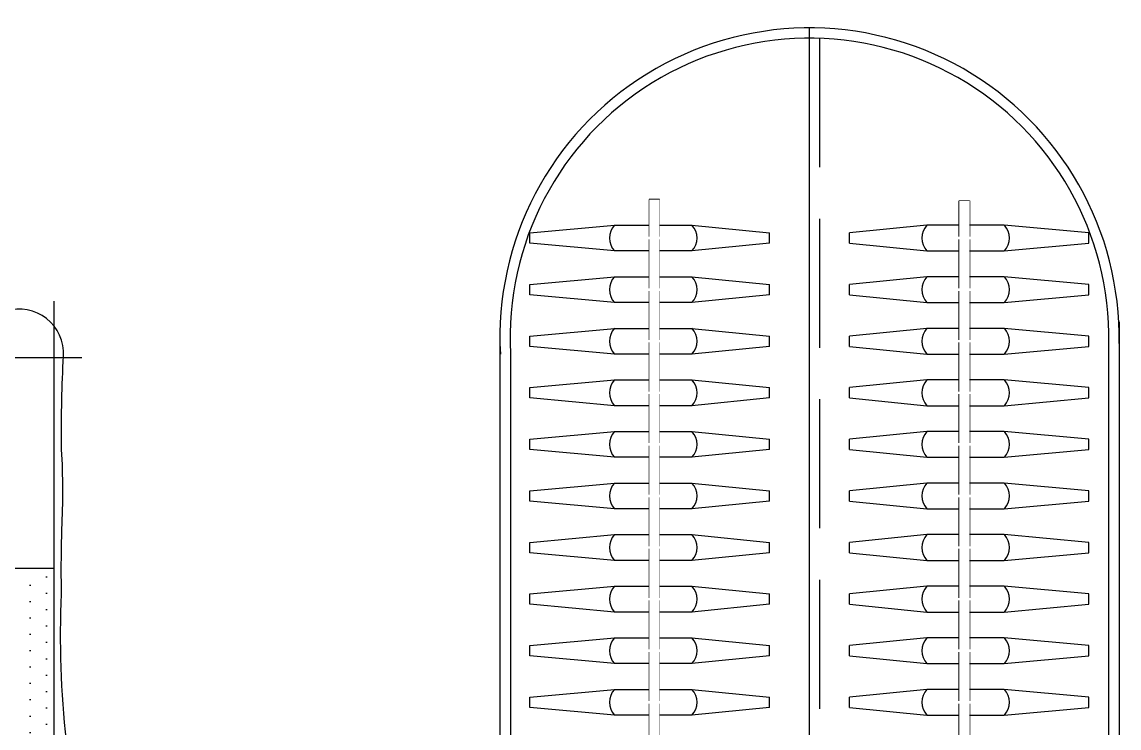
# Model space of a CAD drawing. Header units: millimetres. Extents: x -807114 to 558292, y -468455 to -61603.
# Drawn here: x -200053 to -197926, y -236680 to -235311 of the extents above; entities that cross this region are included whole.
import ezdxf

# ---------------------------------------------------------------- set-up
doc = ezdxf.new("R2010")
doc.units = ezdxf.units.MM
doc.header["$LTSCALE"] = 1000
doc.linetypes.add('DASH', pattern=[0.35, 0.25, -0.1])
doc.layers.add('FF-FURN', color=51, linetype='Continuous')
doc.layers.add('建-轴', color=1, linetype='Continuous')

# ---------------------------------------------------------------- blocks, each defined once
blk = doc.blocks.new('1800X2000床A')
at = {"linetype": 'Continuous'}
h = blk.add_hatch(dxfattribs=at)
h.set_pattern_fill('DOTS', color=57, scale=20, angle=90, style=0)
h.set_pattern_definition([(90, (-37064.08, -174013.955), (-31.75, 15.875), [0, -31.75])])
h.paths.add_polyline_path([(-900, -571.6), (-900, -171.6), (900, -171.6), (900, -571.6)])
for p, q in [((-900, 980), (-900, -1090.1)), ((900, 980), (900, -1090.1)), ((953.8, -980), (-946.7, -980))]:
    blk.add_line(p, q, dxfattribs=at)
at = {"color": 57, "linetype": 'Continuous'}
for p, q in [((900, 438.2), (585.8, 356.9)), ((900, 411.4), (-897.3, -171.6)), ((-946.7, 340.4), (-611.1, 340.4)), ((-169.7, 340.4), (140.3, 340.4)), ((656.5, 340.4), (900, 340.4)), ((-453.9, 289.6), (-946.7, 289.6)), ((402.8, 283.8), (-900, -78.9)), ((263.2, 289.6), (-292.6, 289.6)), ((900, 289.6), (424.5, 289.6)), ((900, -171.6), (-900, -171.6)), ((900, -571.6), (-900, -571.6))]:
    blk.add_line(p, q, dxfattribs=at)
at = {"linetype": 'Continuous'}
blk.add_lwpolyline([(-950, 1020), (-950, 980), (950, 980), (950, 1020), (-950, 1020), (-950, 980)], dxfattribs=at)
at = {"color": 53, "linetype": 'Continuous'}
for points in [[(914.4, -522.6, 0.011501), (915.4, -658.1, -0.027887), (914.1, -811.9, 0.011645), (918.1, -983.7, -0.522577), (807.1, -1071, -0.144021), (749, -1047.2, 0.120265), (697.5, -1028.7, 0.023323), (627.9, -1023.4, -0.068959), (565.4, -1028.2, -0.011626), (430.6, -1016.8, -0.119793), (399.6, -1010.6, 0.046791), (290.8, -1012.6, -0.023628), (190.8, -1010.5, 0.055897), (-51.3, -1012.9, -0.053528), (-91.8, -1019.8, -0.053528), (-132.3, -1012.9, 0.055897), (-374.4, -1010.5, -0.187873), (-362, -1012.6, 0.036947), (-499.8, -1010.6, 0.036442), (-634.8, -1025.7, -0.141351), (-765.6, -1028.2, 0.342539), (-828.1, -1048.6, -0.123892), (-881.4, -1090, -0.37589), (-955.7, -1056.7, -0.329446), (-938.7, -931.9, 0.211134), (-921.8, -890.9, -0.024888), (-915.1, -753.9, 0.06219), (-910.4, -626.7, 0.218233), (-943, -510.5, -0.123513), (-964.3, -410.6, -0.129887), (-943.7, -314.7, 0.095063), (-923.8, -182.3, -0.016498), (-918.2, -32.3, 0.039412), (-910.4, 173.7, -0.025508), (-910.4, 327.9, 0.038458), (-913, 451.6, -0.058958), (-919.7, 588.7, -0.00267), (-914.9, 817.2, -0.013848), (-913.2, 980, -0.011292)], [(910.6, 980, -0.018567), (914.9, 761.8, -0.00267), (919.7, 533.2, -0.058958), (913, 396.2, 0.038458), (910.4, 272.5, -0.025508), (910.4, 118.3, 0.039412), (918.2, -87.7, -0.016498), (923.8, -237.7)], [(923.8, -237.7, 0.037552), (914.4, -522.6)]]:
    blk.add_lwpolyline(points, format="xyb", dxfattribs=at)
at = {"color": 59, "linetype": 'Continuous'}
for centre, radius, start, end in [((1853.5, 686.6), 2630.3, 174.4826, 185.0365), ((427.2, -2159.9), 3098.6, 84.0575, 98.1925), ((-379.1, -2731.9), 3663.7, 84.876, 96.3909), ((-1148.5, 754.9), 1091.3, 346.1307, 9.5201), ((2200.9, 750.7), 2194.7, 175.1743, 187.1461), ((-109.7, 718.3), 864.5, 345.0144, 14.054), ((-1146.4, 492.4), 573.1, 340.1161, 22.5374), ((1117, 492.4), 573.1, 157.4626, 199.8839), ((-426.1, -501), 1200.4, 76.8202, 99.5534), ((259, 469.5), 481.3, 151.9201, 201.9524), ((396.7, -501), 1200.4, 80.4466, 103.1798), ((-288.4, 469.5), 481.3, 338.0476, 28.0799), ((-561.2, 2818.8), 2357, 279.7319, 282.3002), ((429.7, 3708.3), 3234.9, 262.6102, 264.7442), ((329.7, 3708.3), 3234.9, 274.8347, 277.4934), ((-461.2, 2818.8), 2357, 262.1069, 265.8698), ((-382.6, 2242.4), 1941.4, 262.7128, 276.541), ((353.3, 2242.4), 1941.4, 263.459, 277.2872)]:
    blk.add_arc(centre, radius, start, end, dxfattribs=at)
at = {"color": 53, "linetype": 'Continuous'}
for centre, radius, start, end in [((-407.9, -972.7), 1927.1, 79.5219, 101.0093), ((-1061.9, 702.8), 1018.5, 346.621, 13.2374), ((391.7, -1691.8), 2641.6, 82.6669, 98.5823), ((285.3, 706.9), 487.3, 329.872, 28.9386), ((443.9, 707.1), 1238, 170.1485, 190.6384), ((1936.5, 695.7), 1940.4, 173.0204, 186.6449), ((-404.9, -238.2), 948.7, 76.0297, 102.2512), ((375.5, -238.2), 948.7, 77.7488, 103.9703), ((29.9, 505.6), 661.9, 163.9263, 197.1409), ((-1667.9, 484.6), 1505.1, 353.1514, 7.5533), ((1638.5, 484.6), 1505.1, 172.4467, 186.8486), ((-59.2, 505.6), 661.9, 342.8591, 16.0737), ((393, 3966.4), 3498.4, 263.3537, 265.7442), ((293, 3966.4), 3498.4, 275.0712, 277.0989), ((-372, 3643.3), 3190, 262.7818, 265.3485), ((-472, 3643.3), 3190, 275.562, 277.4104), ((-376.1, 1254.1), 970.4, 256.4986, 282.0521), ((346.7, 1254.1), 970.4, 257.9479, 283.5014)]:
    blk.add_arc(centre, radius, start, end, dxfattribs=at)

msp = doc.modelspace()

# ---------------------------------------------------------------- linework, layer by layer
at = {"color": 8, "ltscale": 750}
for p, q in [((-198526.4, -237822.3), (-198526.4, -235322.3)), ((-198526.4, -237822.3), (-198526.4, -235322.3)), ((-197926.4, -235892), (-197926.4, -237822.3)), ((-199126.4, -235922.3), (-199126.4, -237822.3)), ((-197946.6, -235934), (-197946.6, -237822.3)), ((-199105.6, -235953.7), (-199105.6, -237822.3)), ((-197984.7, -236219.8), (-198148.8, -236204.8)), ((-197984.7, -236239.8), (-197984.7, -236219.8)), ((-198148.8, -236254.8), (-197984.7, -236239.8)), ((-197984.7, -236319.8), (-198148.8, -236304.8))]:
    msp.add_line(p, q, dxfattribs=at)
at = {"color": 8}
for p, q in [((-199068.2, -235719.8), (-198904.1, -235704.8)), ((-198754.1, -235704.8), (-198604.1, -235719.8)), ((-198298.8, -235704.8), (-198448.8, -235719.8)), ((-197984.7, -235719.8), (-198148.8, -235704.8)), ((-199068.2, -235739.8), (-199068.2, -235719.8)), ((-198604.1, -235739.8), (-198604.1, -235719.8)), ((-198448.8, -235739.8), (-198448.8, -235719.8)), ((-197984.7, -235739.8), (-197984.7, -235719.8)), ((-198904.1, -235754.8), (-199068.2, -235739.8)), ((-198604.1, -235739.8), (-198754.1, -235754.8)), ((-198448.8, -235739.8), (-198298.8, -235754.8)), ((-198148.8, -235754.8), (-197984.7, -235739.8)), ((-199068.2, -235819.8), (-198904.1, -235804.8)), ((-198754.1, -235804.8), (-198604.1, -235819.8)), ((-198298.8, -235804.8), (-198448.8, -235819.8)), ((-197984.7, -235819.8), (-198148.8, -235804.8)), ((-199068.2, -235839.8), (-199068.2, -235819.8)), ((-198904.1, -235854.8), (-199068.2, -235839.8)), ((-198604.1, -235839.8), (-198754.1, -235854.8)), ((-198604.1, -235839.8), (-198604.1, -235819.8)), ((-198448.8, -235839.8), (-198448.8, -235819.8)), ((-198448.8, -235839.8), (-198298.8, -235854.8)), ((-198148.8, -235854.8), (-197984.7, -235839.8)), ((-197984.7, -235839.8), (-197984.7, -235819.8)), ((-199068.2, -235919.8), (-198904.1, -235904.8)), ((-199068.2, -235939.8), (-199068.2, -235919.8)), ((-198754.1, -235904.8), (-198604.1, -235919.8)), ((-198604.1, -235939.8), (-198604.1, -235919.8)), ((-198298.8, -235904.8), (-198448.8, -235919.8)), ((-198448.8, -235939.8), (-198448.8, -235919.8)), ((-197984.7, -235919.8), (-198148.8, -235904.8)), ((-197984.7, -235939.8), (-197984.7, -235919.8)), ((-198904.1, -235954.8), (-199068.2, -235939.8)), ((-198604.1, -235939.8), (-198754.1, -235954.8)), ((-198448.8, -235939.8), (-198298.8, -235954.8)), ((-198148.8, -235954.8), (-197984.7, -235939.8)), ((-199068.2, -236019.8), (-198904.1, -236004.8)), ((-198754.1, -236004.8), (-198604.1, -236019.8)), ((-198298.8, -236004.8), (-198448.8, -236019.8)), ((-197984.7, -236019.8), (-198148.8, -236004.8)), ((-199068.2, -236039.8), (-199068.2, -236019.8)), ((-198604.1, -236039.8), (-198604.1, -236019.8)), ((-198448.8, -236039.8), (-198448.8, -236019.8)), ((-197984.7, -236039.8), (-197984.7, -236019.8)), ((-198904.1, -236054.8), (-199068.2, -236039.8)), ((-198604.1, -236039.8), (-198754.1, -236054.8)), ((-198448.8, -236039.8), (-198298.8, -236054.8)), ((-198148.8, -236054.8), (-197984.7, -236039.8)), ((-199068.2, -236119.8), (-198904.1, -236104.8)), ((-198754.1, -236104.8), (-198604.1, -236119.8)), ((-198298.8, -236104.8), (-198448.8, -236119.8)), ((-197984.7, -236119.8), (-198148.8, -236104.8)), ((-199068.2, -236139.8), (-199068.2, -236119.8)), ((-198604.1, -236139.8), (-198604.1, -236119.8)), ((-198448.8, -236139.8), (-198448.8, -236119.8)), ((-197984.7, -236139.8), (-197984.7, -236119.8)), ((-198904.1, -236154.8), (-199068.2, -236139.8)), ((-198604.1, -236139.8), (-198754.1, -236154.8)), ((-198448.8, -236139.8), (-198298.8, -236154.8)), ((-198148.8, -236154.8), (-197984.7, -236139.8)), ((-199068.2, -236219.8), (-198904.1, -236204.8)), ((-199068.2, -236239.8), (-199068.2, -236219.8)), ((-198754.1, -236204.8), (-198604.1, -236219.8)), ((-198604.1, -236239.8), (-198604.1, -236219.8)), ((-198298.8, -236204.8), (-198448.8, -236219.8)), ((-198448.8, -236239.8), (-198448.8, -236219.8)), ((-198904.1, -236254.8), (-199068.2, -236239.8)), ((-198604.1, -236239.8), (-198754.1, -236254.8)), ((-198448.8, -236239.8), (-198298.8, -236254.8)), ((-199068.2, -236319.8), (-198904.1, -236304.8)), ((-198754.1, -236304.8), (-198604.1, -236319.8)), ((-198298.8, -236304.8), (-198448.8, -236319.8)), ((-199068.2, -236339.8), (-199068.2, -236319.8)), ((-198604.1, -236339.8), (-198604.1, -236319.8)), ((-198448.8, -236339.8), (-198448.8, -236319.8)), ((-197984.7, -236339.8), (-197984.7, -236319.8)), ((-198904.1, -236354.8), (-199068.2, -236339.8)), ((-198604.1, -236339.8), (-198754.1, -236354.8)), ((-198448.8, -236339.8), (-198298.8, -236354.8)), ((-198148.8, -236354.8), (-197984.7, -236339.8)), ((-199068.2, -236419.8), (-198904.1, -236404.8)), ((-198754.1, -236404.8), (-198604.1, -236419.8)), ((-198298.8, -236404.8), (-198448.8, -236419.8)), ((-197984.7, -236419.8), (-198148.8, -236404.8)), ((-199068.2, -236439.8), (-199068.2, -236419.8)), ((-198604.1, -236439.8), (-198604.1, -236419.8)), ((-198448.8, -236439.8), (-198448.8, -236419.8)), ((-197984.7, -236439.8), (-197984.7, -236419.8)), ((-198904.1, -236454.8), (-199068.2, -236439.8)), ((-198604.1, -236439.8), (-198754.1, -236454.8)), ((-198448.8, -236439.8), (-198298.8, -236454.8)), ((-198148.8, -236454.8), (-197984.7, -236439.8)), ((-199068.2, -236519.8), (-198904.1, -236504.8)), ((-199068.2, -236539.8), (-199068.2, -236519.8)), ((-198754.1, -236504.8), (-198604.1, -236519.8)), ((-198604.1, -236539.8), (-198604.1, -236519.8)), ((-198298.8, -236504.8), (-198448.8, -236519.8)), ((-198448.8, -236539.8), (-198448.8, -236519.8)), ((-197984.7, -236519.8), (-198148.8, -236504.8)), ((-197984.7, -236539.8), (-197984.7, -236519.8)), ((-198904.1, -236554.8), (-199068.2, -236539.8)), ((-198604.1, -236539.8), (-198754.1, -236554.8)), ((-198448.8, -236539.8), (-198298.8, -236554.8)), ((-198148.8, -236554.8), (-197984.7, -236539.8)), ((-199068.2, -236619.8), (-198904.1, -236604.8)), ((-198754.1, -236604.8), (-198604.1, -236619.8)), ((-198298.8, -236604.8), (-198448.8, -236619.8)), ((-197984.7, -236619.8), (-198148.8, -236604.8)), ((-199068.2, -236639.8), (-199068.2, -236619.8)), ((-198604.1, -236639.8), (-198604.1, -236619.8)), ((-198448.8, -236639.8), (-198448.8, -236619.8)), ((-197984.7, -236639.8), (-197984.7, -236619.8)), ((-198904.1, -236654.8), (-199068.2, -236639.8)), ((-198604.1, -236639.8), (-198754.1, -236654.8)), ((-198448.8, -236639.8), (-198298.8, -236654.8)), ((-198148.8, -236654.8), (-197984.7, -236639.8))]:
    msp.add_line(p, q, dxfattribs=at)
at = {"color": 8, "ltscale": 750}
for points in [[(-198816.8, -237777.3), (-198816.8, -235655.1), (-198836.8, -235655.1), (-198836.8, -237777.3)], [(-198236.1, -237777.3), (-198236.1, -235657.8), (-198216.1, -235657.8), (-198216.1, -237777.3)]]:
    msp.add_lwpolyline(points, close=True, dxfattribs=at)
at = {"color": 250}
for centre, start, end in [((-198877.9, -235729.8), 136.3972, 223.6028), ((-198780.4, -235729.8), 316.3972, 43.6028), ((-198272.5, -235729.8), 136.3972, 223.6028), ((-198175, -235729.8), 316.3972, 43.6028), ((-198877.9, -235829.8), 136.3972, 223.6028), ((-198780.4, -235829.8), 316.3972, 43.6028), ((-198272.5, -235829.8), 136.3972, 223.6028), ((-198175, -235829.8), 316.3972, 43.6028), ((-198877.9, -235929.8), 136.3972, 223.6028), ((-198780.4, -235929.8), 316.3972, 43.6028), ((-198272.5, -235929.8), 136.3972, 223.6028), ((-198175, -235929.8), 316.3972, 43.6028), ((-198877.9, -236029.8), 136.3972, 223.6028), ((-198780.4, -236029.8), 316.3972, 43.6028), ((-198272.5, -236029.8), 136.3972, 223.6028), ((-198175, -236029.8), 316.3972, 43.6028), ((-198877.9, -236129.8), 136.3972, 223.6028), ((-198780.4, -236129.8), 316.3972, 43.6028), ((-198272.5, -236129.8), 136.3972, 223.6028), ((-198175, -236129.8), 316.3972, 43.6028), ((-198877.9, -236229.8), 136.3972, 223.6028), ((-198780.4, -236229.8), 316.3972, 43.6028), ((-198272.5, -236229.8), 136.3972, 223.6028), ((-198175, -236229.8), 316.3972, 43.6028), ((-198877.9, -236329.8), 136.3972, 223.6028), ((-198780.4, -236329.8), 316.3972, 43.6028), ((-198272.5, -236329.8), 136.3972, 223.6028), ((-198175, -236329.8), 316.3972, 43.6028), ((-198877.9, -236429.8), 136.3972, 223.6028), ((-198780.4, -236429.8), 316.3972, 43.6028), ((-198272.5, -236429.8), 136.3972, 223.6028), ((-198175, -236429.8), 316.3972, 43.6028), ((-198877.9, -236529.8), 136.3972, 223.6028), ((-198780.4, -236529.8), 316.3972, 43.6028), ((-198272.5, -236529.8), 136.3972, 223.6028), ((-198175, -236529.8), 316.3972, 43.6028), ((-198877.9, -236629.8), 136.3972, 223.6028), ((-198780.4, -236629.8), 316.3972, 43.6028), ((-198272.5, -236629.8), 136.3972, 223.6028), ((-198175, -236629.8), 316.3972, 43.6028)]:
    msp.add_arc(centre, 36.3, start, end, dxfattribs=at)
at = {"layer": '建-轴', "linetype": 'DASH'}
msp.add_line((-198506.4, -247842.3), (-198506.4, -233282.3), dxfattribs=at)

# ---------------------------------------------------------------- block references
at = {"layer": 'FF-FURN', "xscale": -1, "rotation": 180}
msp.add_blockref('1800X2000床A', (-200890.4, -236942.3), dxfattribs=at)

# ---------------------------------------------------------------- next in the draw order: wipeouts: each hides what was drawn before it
at = {"color": 8, "ltscale": 750}
for points in [[(-198816.8, -237777.3), (-198816.8, -235655.1), (-198836.8, -235655.1), (-198836.8, -237777.3)], [(-198236.1, -237777.3), (-198236.1, -235657.8), (-198216.1, -235657.8), (-198216.1, -237777.3)]]:
    msp.add_wipeout(points, dxfattribs=at)

# ---------------------------------------------------------------- next in the draw order: linework, layer by layer
at = {"color": 8}
for p, q in [((-198904.1, -235704.8), (-198836.8, -235704.8)), ((-198816.8, -235704.8), (-198754.1, -235704.8)), ((-198236.1, -235704.8), (-198298.8, -235704.8)), ((-198148.8, -235704.8), (-198216.1, -235704.8)), ((-198836.8, -235754.8), (-198904.1, -235754.8)), ((-198754.1, -235754.8), (-198816.8, -235754.8)), ((-198298.8, -235754.8), (-198236.1, -235754.8)), ((-198216.1, -235754.8), (-198148.8, -235754.8)), ((-198904.1, -235804.8), (-198836.8, -235804.8)), ((-198816.8, -235804.8), (-198754.1, -235804.8)), ((-198236.1, -235804.8), (-198298.8, -235804.8)), ((-198148.8, -235804.8), (-198216.1, -235804.8)), ((-198836.8, -235854.8), (-198904.1, -235854.8)), ((-198754.1, -235854.8), (-198816.8, -235854.8)), ((-198298.8, -235854.8), (-198236.1, -235854.8)), ((-198216.1, -235854.8), (-198148.8, -235854.8)), ((-198904.1, -235904.8), (-198836.8, -235904.8)), ((-198816.8, -235904.8), (-198754.1, -235904.8)), ((-198236.1, -235904.8), (-198298.8, -235904.8)), ((-198148.8, -235904.8), (-198216.1, -235904.8)), ((-198836.8, -235954.8), (-198904.1, -235954.8)), ((-198754.1, -235954.8), (-198816.8, -235954.8)), ((-198298.8, -235954.8), (-198236.1, -235954.8)), ((-198216.1, -235954.8), (-198148.8, -235954.8)), ((-198904.1, -236004.8), (-198836.8, -236004.8)), ((-198816.8, -236004.8), (-198754.1, -236004.8)), ((-198236.1, -236004.8), (-198298.8, -236004.8)), ((-198148.8, -236004.8), (-198216.1, -236004.8)), ((-198836.8, -236054.8), (-198904.1, -236054.8)), ((-198754.1, -236054.8), (-198816.8, -236054.8)), ((-198298.8, -236054.8), (-198236.1, -236054.8)), ((-198216.1, -236054.8), (-198148.8, -236054.8)), ((-198904.1, -236104.8), (-198836.8, -236104.8)), ((-198816.8, -236104.8), (-198754.1, -236104.8)), ((-198236.1, -236104.8), (-198298.8, -236104.8)), ((-198148.8, -236104.8), (-198216.1, -236104.8)), ((-198836.8, -236154.8), (-198904.1, -236154.8)), ((-198754.1, -236154.8), (-198816.8, -236154.8)), ((-198298.8, -236154.8), (-198236.1, -236154.8)), ((-198216.1, -236154.8), (-198148.8, -236154.8)), ((-198904.1, -236204.8), (-198836.8, -236204.8)), ((-198816.8, -236204.8), (-198754.1, -236204.8)), ((-198236.1, -236204.8), (-198298.8, -236204.8)), ((-198148.8, -236204.8), (-198216.1, -236204.8)), ((-198836.8, -236254.8), (-198904.1, -236254.8)), ((-198754.1, -236254.8), (-198816.8, -236254.8)), ((-198298.8, -236254.8), (-198236.1, -236254.8)), ((-198216.1, -236254.8), (-198148.8, -236254.8)), ((-198904.1, -236304.8), (-198836.8, -236304.8)), ((-198816.8, -236304.8), (-198754.1, -236304.8)), ((-198236.1, -236304.8), (-198298.8, -236304.8)), ((-198148.8, -236304.8), (-198216.1, -236304.8)), ((-198836.8, -236354.8), (-198904.1, -236354.8)), ((-198754.1, -236354.8), (-198816.8, -236354.8)), ((-198298.8, -236354.8), (-198236.1, -236354.8)), ((-198216.1, -236354.8), (-198148.8, -236354.8)), ((-198904.1, -236404.8), (-198836.8, -236404.8)), ((-198816.8, -236404.8), (-198754.1, -236404.8)), ((-198236.1, -236404.8), (-198298.8, -236404.8)), ((-198148.8, -236404.8), (-198216.1, -236404.8)), ((-198836.8, -236454.8), (-198904.1, -236454.8)), ((-198754.1, -236454.8), (-198816.8, -236454.8)), ((-198298.8, -236454.8), (-198236.1, -236454.8)), ((-198216.1, -236454.8), (-198148.8, -236454.8)), ((-198904.1, -236504.8), (-198836.8, -236504.8)), ((-198816.8, -236504.8), (-198754.1, -236504.8)), ((-198236.1, -236504.8), (-198298.8, -236504.8)), ((-198148.8, -236504.8), (-198216.1, -236504.8)), ((-198836.8, -236554.8), (-198904.1, -236554.8)), ((-198754.1, -236554.8), (-198816.8, -236554.8)), ((-198298.8, -236554.8), (-198236.1, -236554.8)), ((-198216.1, -236554.8), (-198148.8, -236554.8)), ((-198904.1, -236604.8), (-198836.8, -236604.8)), ((-198816.8, -236604.8), (-198754.1, -236604.8)), ((-198236.1, -236604.8), (-198298.8, -236604.8)), ((-198148.8, -236604.8), (-198216.1, -236604.8)), ((-198836.8, -236654.8), (-198904.1, -236654.8)), ((-198754.1, -236654.8), (-198816.8, -236654.8)), ((-198298.8, -236654.8), (-198236.1, -236654.8)), ((-198216.1, -236654.8), (-198148.8, -236654.8))]:
    msp.add_line(p, q, dxfattribs=at)

# ---------------------------------------------------------------- next in the draw order: wipeouts: each hides what was drawn before it
at = {"color": 8, "ltscale": 750}
for points in [[(-198816.6, -235732.2), (-198813.2, -235732.2), (-198812.5, -235732), (-198812.1, -235731.8), (-198811.9, -235731.6), (-198811.5, -235731.2), (-198811.3, -235730.9), (-198811.2, -235730.5), (-198811.1, -235730.2), (-198811.1, -235729.8), (-198811.1, -235729.5), (-198811.1, -235729.2), (-198811.2, -235728.9), (-198811.4, -235728.6), (-198811.5, -235728.3), (-198811.7, -235728.1), (-198811.9, -235727.9), (-198812.2, -235727.7), (-198812.6, -235727.5), (-198812.9, -235727.4), (-198813, -235727.3), (-198840.5, -235727.3), (-198840.7, -235727.4), (-198840.8, -235727.4), (-198841, -235727.5), (-198841.1, -235727.5), (-198841.3, -235727.6), (-198841.4, -235727.7), (-198841.6, -235727.9), (-198841.7, -235728), (-198841.9, -235728.1), (-198842, -235728.3), (-198842.2, -235728.5), (-198842.3, -235728.9), (-198842.4, -235729), (-198842.4, -235729.1), (-198842.5, -235729.3), (-198842.5, -235729.6), (-198842.5, -235729.9), (-198842.5, -235730), (-198842.5, -235730.2), (-198842.4, -235730.3), (-198842.4, -235730.5), (-198842.3, -235730.7), (-198842.3, -235730.8), (-198842.2, -235731), (-198842.1, -235731.1), (-198842, -235731.2), (-198841.9, -235731.3), (-198841.8, -235731.4), (-198841.7, -235731.6), (-198841.6, -235731.7), (-198841.4, -235731.8), (-198841.3, -235731.9), (-198841.2, -235731.9), (-198841, -235732), (-198840.8, -235732.1), (-198840.7, -235732.1), (-198840.5, -235732.2), (-198840.3, -235732.2)], [(-198236.3, -235732.2), (-198239.7, -235732.2), (-198240.4, -235732), (-198240.8, -235731.8), (-198241, -235731.6), (-198241.3, -235731.2), (-198241.5, -235730.9), (-198241.7, -235730.5), (-198241.8, -235730.2), (-198241.8, -235729.8), (-198241.8, -235729.5), (-198241.8, -235729.2), (-198241.7, -235728.9), (-198241.5, -235728.6), (-198241.4, -235728.3), (-198241.1, -235728.1), (-198241, -235727.9), (-198240.7, -235727.7), (-198240.3, -235727.5), (-198239.9, -235727.4), (-198239.9, -235727.3), (-198212.3, -235727.3), (-198212.2, -235727.4), (-198212.1, -235727.4), (-198211.9, -235727.5), (-198211.7, -235727.5), (-198211.6, -235727.6), (-198211.4, -235727.7), (-198211.3, -235727.9), (-198211.1, -235728), (-198211, -235728.1), (-198210.8, -235728.3), (-198210.7, -235728.5), (-198210.6, -235728.9), (-198210.5, -235729), (-198210.4, -235729.1), (-198210.4, -235729.3), (-198210.4, -235729.6), (-198210.4, -235729.9), (-198210.4, -235730), (-198210.4, -235730.2), (-198210.4, -235730.3), (-198210.5, -235730.5), (-198210.5, -235730.7), (-198210.6, -235730.8), (-198210.7, -235731), (-198210.8, -235731.1), (-198210.9, -235731.2), (-198210.9, -235731.3), (-198211.1, -235731.4), (-198211.2, -235731.6), (-198211.3, -235731.7), (-198211.4, -235731.8), (-198211.6, -235731.9), (-198211.7, -235731.9), (-198211.8, -235732), (-198212, -235732.1), (-198212.2, -235732.1), (-198212.4, -235732.2), (-198212.6, -235732.2)], [(-198816.6, -235832.2), (-198813.2, -235832.2), (-198812.5, -235832), (-198812.1, -235831.8), (-198811.9, -235831.6), (-198811.5, -235831.2), (-198811.3, -235830.9), (-198811.2, -235830.5), (-198811.1, -235830.2), (-198811.1, -235829.8), (-198811.1, -235829.5), (-198811.1, -235829.2), (-198811.2, -235828.9), (-198811.4, -235828.6), (-198811.5, -235828.3), (-198811.7, -235828.1), (-198811.9, -235827.9), (-198812.2, -235827.7), (-198812.6, -235827.5), (-198812.9, -235827.4), (-198813, -235827.3), (-198840.5, -235827.3), (-198840.7, -235827.4), (-198840.8, -235827.4), (-198841, -235827.5), (-198841.1, -235827.5), (-198841.3, -235827.6), (-198841.4, -235827.7), (-198841.6, -235827.9), (-198841.7, -235828), (-198841.9, -235828.1), (-198842, -235828.3), (-198842.2, -235828.5), (-198842.3, -235828.9), (-198842.4, -235829), (-198842.4, -235829.1), (-198842.5, -235829.3), (-198842.5, -235829.6), (-198842.5, -235829.9), (-198842.5, -235830), (-198842.5, -235830.2), (-198842.4, -235830.3), (-198842.4, -235830.5), (-198842.3, -235830.7), (-198842.3, -235830.8), (-198842.2, -235831), (-198842.1, -235831.1), (-198842, -235831.2), (-198841.9, -235831.3), (-198841.8, -235831.4), (-198841.7, -235831.6), (-198841.6, -235831.7), (-198841.4, -235831.8), (-198841.3, -235831.9), (-198841.2, -235831.9), (-198841, -235832), (-198840.8, -235832.1), (-198840.7, -235832.1), (-198840.5, -235832.2), (-198840.3, -235832.2)], [(-198236.3, -235832.2), (-198239.7, -235832.2), (-198240.4, -235832), (-198240.8, -235831.8), (-198241, -235831.6), (-198241.3, -235831.2), (-198241.5, -235830.9), (-198241.7, -235830.5), (-198241.8, -235830.2), (-198241.8, -235829.8), (-198241.8, -235829.5), (-198241.8, -235829.2), (-198241.7, -235828.9), (-198241.5, -235828.6), (-198241.4, -235828.3), (-198241.1, -235828.1), (-198241, -235827.9), (-198240.7, -235827.7), (-198240.3, -235827.5), (-198239.9, -235827.4), (-198239.9, -235827.3), (-198212.3, -235827.3), (-198212.2, -235827.4), (-198212.1, -235827.4), (-198211.9, -235827.5), (-198211.7, -235827.5), (-198211.6, -235827.6), (-198211.4, -235827.7), (-198211.3, -235827.9), (-198211.1, -235828), (-198211, -235828.1), (-198210.8, -235828.3), (-198210.7, -235828.5), (-198210.6, -235828.9), (-198210.5, -235829), (-198210.4, -235829.1), (-198210.4, -235829.3), (-198210.4, -235829.6), (-198210.4, -235829.9), (-198210.4, -235830), (-198210.4, -235830.2), (-198210.4, -235830.3), (-198210.5, -235830.5), (-198210.5, -235830.7), (-198210.6, -235830.8), (-198210.7, -235831), (-198210.8, -235831.1), (-198210.9, -235831.2), (-198210.9, -235831.3), (-198211.1, -235831.4), (-198211.2, -235831.6), (-198211.3, -235831.7), (-198211.4, -235831.8), (-198211.6, -235831.9), (-198211.7, -235831.9), (-198211.8, -235832), (-198212, -235832.1), (-198212.2, -235832.1), (-198212.4, -235832.2), (-198212.6, -235832.2)], [(-198816.6, -235932.2), (-198813.2, -235932.2), (-198812.5, -235932), (-198812.1, -235931.8), (-198811.9, -235931.6), (-198811.5, -235931.2), (-198811.3, -235930.9), (-198811.2, -235930.5), (-198811.1, -235930.2), (-198811.1, -235929.8), (-198811.1, -235929.5), (-198811.1, -235929.2), (-198811.2, -235928.9), (-198811.4, -235928.6), (-198811.5, -235928.3), (-198811.7, -235928.1), (-198811.9, -235927.9), (-198812.2, -235927.7), (-198812.6, -235927.5), (-198812.9, -235927.4), (-198813, -235927.3), (-198840.5, -235927.3), (-198840.7, -235927.4), (-198840.8, -235927.4), (-198841, -235927.5), (-198841.1, -235927.5), (-198841.3, -235927.6), (-198841.4, -235927.7), (-198841.6, -235927.9), (-198841.7, -235928), (-198841.9, -235928.1), (-198842, -235928.3), (-198842.2, -235928.5), (-198842.3, -235928.9), (-198842.4, -235929), (-198842.4, -235929.1), (-198842.5, -235929.3), (-198842.5, -235929.6), (-198842.5, -235929.9), (-198842.5, -235930), (-198842.5, -235930.2), (-198842.4, -235930.3), (-198842.4, -235930.5), (-198842.3, -235930.7), (-198842.3, -235930.8), (-198842.2, -235931), (-198842.1, -235931.1), (-198842, -235931.2), (-198841.9, -235931.3), (-198841.8, -235931.4), (-198841.7, -235931.6), (-198841.6, -235931.7), (-198841.4, -235931.8), (-198841.3, -235931.9), (-198841.2, -235931.9), (-198841, -235932), (-198840.8, -235932.1), (-198840.7, -235932.1), (-198840.5, -235932.2), (-198840.3, -235932.2)], [(-198236.3, -235932.2), (-198239.7, -235932.2), (-198240.4, -235932), (-198240.8, -235931.8), (-198241, -235931.6), (-198241.3, -235931.2), (-198241.5, -235930.9), (-198241.7, -235930.5), (-198241.8, -235930.2), (-198241.8, -235929.8), (-198241.8, -235929.5), (-198241.8, -235929.2), (-198241.7, -235928.9), (-198241.5, -235928.6), (-198241.4, -235928.3), (-198241.1, -235928.1), (-198241, -235927.9), (-198240.7, -235927.7), (-198240.3, -235927.5), (-198239.9, -235927.4), (-198239.9, -235927.3), (-198212.3, -235927.3), (-198212.2, -235927.4), (-198212.1, -235927.4), (-198211.9, -235927.5), (-198211.7, -235927.5), (-198211.6, -235927.6), (-198211.4, -235927.7), (-198211.3, -235927.9), (-198211.1, -235928), (-198211, -235928.1), (-198210.8, -235928.3), (-198210.7, -235928.5), (-198210.6, -235928.9), (-198210.5, -235929), (-198210.4, -235929.1), (-198210.4, -235929.3), (-198210.4, -235929.6), (-198210.4, -235929.9), (-198210.4, -235930), (-198210.4, -235930.2), (-198210.4, -235930.3), (-198210.5, -235930.5), (-198210.5, -235930.7), (-198210.6, -235930.8), (-198210.7, -235931), (-198210.8, -235931.1), (-198210.9, -235931.2), (-198210.9, -235931.3), (-198211.1, -235931.4), (-198211.2, -235931.6), (-198211.3, -235931.7), (-198211.4, -235931.8), (-198211.6, -235931.9), (-198211.7, -235931.9), (-198211.8, -235932), (-198212, -235932.1), (-198212.2, -235932.1), (-198212.4, -235932.2), (-198212.6, -235932.2)], [(-198816.6, -236032.2), (-198813.2, -236032.2), (-198812.5, -236032), (-198812.1, -236031.8), (-198811.9, -236031.6), (-198811.5, -236031.2), (-198811.3, -236030.9), (-198811.2, -236030.5), (-198811.1, -236030.2), (-198811.1, -236029.8), (-198811.1, -236029.5), (-198811.1, -236029.2), (-198811.2, -236028.9), (-198811.4, -236028.6), (-198811.5, -236028.3), (-198811.7, -236028.1), (-198811.9, -236027.9), (-198812.2, -236027.7), (-198812.6, -236027.5), (-198812.9, -236027.4), (-198813, -236027.3), (-198840.5, -236027.3), (-198840.7, -236027.4), (-198840.8, -236027.4), (-198841, -236027.5), (-198841.1, -236027.5), (-198841.3, -236027.6), (-198841.4, -236027.7), (-198841.6, -236027.9), (-198841.7, -236028), (-198841.9, -236028.1), (-198842, -236028.3), (-198842.2, -236028.5), (-198842.3, -236028.9), (-198842.4, -236029), (-198842.4, -236029.1), (-198842.5, -236029.3), (-198842.5, -236029.6), (-198842.5, -236029.9), (-198842.5, -236030), (-198842.5, -236030.2), (-198842.4, -236030.3), (-198842.4, -236030.5), (-198842.3, -236030.7), (-198842.3, -236030.8), (-198842.2, -236031), (-198842.1, -236031.1), (-198842, -236031.2), (-198841.9, -236031.3), (-198841.8, -236031.4), (-198841.7, -236031.6), (-198841.6, -236031.7), (-198841.4, -236031.8), (-198841.3, -236031.9), (-198841.2, -236031.9), (-198841, -236032), (-198840.8, -236032.1), (-198840.7, -236032.1), (-198840.5, -236032.2), (-198840.3, -236032.2)], [(-198236.3, -236032.2), (-198239.7, -236032.2), (-198240.4, -236032), (-198240.8, -236031.8), (-198241, -236031.6), (-198241.3, -236031.2), (-198241.5, -236030.9), (-198241.7, -236030.5), (-198241.8, -236030.2), (-198241.8, -236029.8), (-198241.8, -236029.5), (-198241.8, -236029.2), (-198241.7, -236028.9), (-198241.5, -236028.6), (-198241.4, -236028.3), (-198241.1, -236028.1), (-198241, -236027.9), (-198240.7, -236027.7), (-198240.3, -236027.5), (-198239.9, -236027.4), (-198239.9, -236027.3), (-198212.3, -236027.3), (-198212.2, -236027.4), (-198212.1, -236027.4), (-198211.9, -236027.5), (-198211.7, -236027.5), (-198211.6, -236027.6), (-198211.4, -236027.7), (-198211.3, -236027.9), (-198211.1, -236028), (-198211, -236028.1), (-198210.8, -236028.3), (-198210.7, -236028.5), (-198210.6, -236028.9), (-198210.5, -236029), (-198210.4, -236029.1), (-198210.4, -236029.3), (-198210.4, -236029.6), (-198210.4, -236029.9), (-198210.4, -236030), (-198210.4, -236030.2), (-198210.4, -236030.3), (-198210.5, -236030.5), (-198210.5, -236030.7), (-198210.6, -236030.8), (-198210.7, -236031), (-198210.8, -236031.1), (-198210.9, -236031.2), (-198210.9, -236031.3), (-198211.1, -236031.4), (-198211.2, -236031.6), (-198211.3, -236031.7), (-198211.4, -236031.8), (-198211.6, -236031.9), (-198211.7, -236031.9), (-198211.8, -236032), (-198212, -236032.1), (-198212.2, -236032.1), (-198212.4, -236032.2), (-198212.6, -236032.2)], [(-198816.6, -236132.2), (-198813.2, -236132.2), (-198812.5, -236132), (-198812.1, -236131.8), (-198811.9, -236131.6), (-198811.5, -236131.2), (-198811.3, -236130.9), (-198811.2, -236130.5), (-198811.1, -236130.2), (-198811.1, -236129.8), (-198811.1, -236129.5), (-198811.1, -236129.2), (-198811.2, -236128.9), (-198811.4, -236128.6), (-198811.5, -236128.3), (-198811.7, -236128.1), (-198811.9, -236127.9), (-198812.2, -236127.7), (-198812.6, -236127.5), (-198812.9, -236127.4), (-198813, -236127.3), (-198840.5, -236127.3), (-198840.7, -236127.4), (-198840.8, -236127.4), (-198841, -236127.5), (-198841.1, -236127.5), (-198841.3, -236127.6), (-198841.4, -236127.7), (-198841.6, -236127.9), (-198841.7, -236128), (-198841.9, -236128.1), (-198842, -236128.3), (-198842.2, -236128.5), (-198842.3, -236128.9), (-198842.4, -236129), (-198842.4, -236129.1), (-198842.5, -236129.3), (-198842.5, -236129.6), (-198842.5, -236129.9), (-198842.5, -236130), (-198842.5, -236130.2), (-198842.4, -236130.3), (-198842.4, -236130.5), (-198842.3, -236130.7), (-198842.3, -236130.8), (-198842.2, -236131), (-198842.1, -236131.1), (-198842, -236131.2), (-198841.9, -236131.3), (-198841.8, -236131.4), (-198841.7, -236131.6), (-198841.6, -236131.7), (-198841.4, -236131.8), (-198841.3, -236131.9), (-198841.2, -236131.9), (-198841, -236132), (-198840.8, -236132.1), (-198840.7, -236132.1), (-198840.5, -236132.2), (-198840.3, -236132.2)], [(-198236.3, -236132.2), (-198239.7, -236132.2), (-198240.4, -236132), (-198240.8, -236131.8), (-198241, -236131.6), (-198241.3, -236131.2), (-198241.5, -236130.9), (-198241.7, -236130.5), (-198241.8, -236130.2), (-198241.8, -236129.8), (-198241.8, -236129.5), (-198241.8, -236129.2), (-198241.7, -236128.9), (-198241.5, -236128.6), (-198241.4, -236128.3), (-198241.1, -236128.1), (-198241, -236127.9), (-198240.7, -236127.7), (-198240.3, -236127.5), (-198239.9, -236127.4), (-198239.9, -236127.3), (-198212.3, -236127.3), (-198212.2, -236127.4), (-198212.1, -236127.4), (-198211.9, -236127.5), (-198211.7, -236127.5), (-198211.6, -236127.6), (-198211.4, -236127.7), (-198211.3, -236127.9), (-198211.1, -236128), (-198211, -236128.1), (-198210.8, -236128.3), (-198210.7, -236128.5), (-198210.6, -236128.9), (-198210.5, -236129), (-198210.4, -236129.1), (-198210.4, -236129.3), (-198210.4, -236129.6), (-198210.4, -236129.9), (-198210.4, -236130), (-198210.4, -236130.2), (-198210.4, -236130.3), (-198210.5, -236130.5), (-198210.5, -236130.7), (-198210.6, -236130.8), (-198210.7, -236131), (-198210.8, -236131.1), (-198210.9, -236131.2), (-198210.9, -236131.3), (-198211.1, -236131.4), (-198211.2, -236131.6), (-198211.3, -236131.7), (-198211.4, -236131.8), (-198211.6, -236131.9), (-198211.7, -236131.9), (-198211.8, -236132), (-198212, -236132.1), (-198212.2, -236132.1), (-198212.4, -236132.2), (-198212.6, -236132.2)], [(-198816.6, -236232.2), (-198813.2, -236232.2), (-198812.5, -236232), (-198812.1, -236231.8), (-198811.9, -236231.6), (-198811.5, -236231.2), (-198811.3, -236230.9), (-198811.2, -236230.5), (-198811.1, -236230.2), (-198811.1, -236229.8), (-198811.1, -236229.5), (-198811.1, -236229.2), (-198811.2, -236228.9), (-198811.4, -236228.6), (-198811.5, -236228.3), (-198811.7, -236228.1), (-198811.9, -236227.9), (-198812.2, -236227.7), (-198812.6, -236227.5), (-198812.9, -236227.4), (-198813, -236227.3), (-198840.5, -236227.3), (-198840.7, -236227.4), (-198840.8, -236227.4), (-198841, -236227.5), (-198841.1, -236227.5), (-198841.3, -236227.6), (-198841.4, -236227.7), (-198841.6, -236227.9), (-198841.7, -236228), (-198841.9, -236228.1), (-198842, -236228.3), (-198842.2, -236228.5), (-198842.3, -236228.9), (-198842.4, -236229), (-198842.4, -236229.1), (-198842.5, -236229.3), (-198842.5, -236229.6), (-198842.5, -236229.9), (-198842.5, -236230), (-198842.5, -236230.2), (-198842.4, -236230.3), (-198842.4, -236230.5), (-198842.3, -236230.7), (-198842.3, -236230.8), (-198842.2, -236231), (-198842.1, -236231.1), (-198842, -236231.2), (-198841.9, -236231.3), (-198841.8, -236231.4), (-198841.7, -236231.6), (-198841.6, -236231.7), (-198841.4, -236231.8), (-198841.3, -236231.9), (-198841.2, -236231.9), (-198841, -236232), (-198840.8, -236232.1), (-198840.7, -236232.1), (-198840.5, -236232.2), (-198840.3, -236232.2)], [(-198236.3, -236232.2), (-198239.7, -236232.2), (-198240.4, -236232), (-198240.8, -236231.8), (-198241, -236231.6), (-198241.3, -236231.2), (-198241.5, -236230.9), (-198241.7, -236230.5), (-198241.8, -236230.2), (-198241.8, -236229.8), (-198241.8, -236229.5), (-198241.8, -236229.2), (-198241.7, -236228.9), (-198241.5, -236228.6), (-198241.4, -236228.3), (-198241.1, -236228.1), (-198241, -236227.9), (-198240.7, -236227.7), (-198240.3, -236227.5), (-198239.9, -236227.4), (-198239.9, -236227.3), (-198212.3, -236227.3), (-198212.2, -236227.4), (-198212.1, -236227.4), (-198211.9, -236227.5), (-198211.7, -236227.5), (-198211.6, -236227.6), (-198211.4, -236227.7), (-198211.3, -236227.9), (-198211.1, -236228), (-198211, -236228.1), (-198210.8, -236228.3), (-198210.7, -236228.5), (-198210.6, -236228.9), (-198210.5, -236229), (-198210.4, -236229.1), (-198210.4, -236229.3), (-198210.4, -236229.6), (-198210.4, -236229.9), (-198210.4, -236230), (-198210.4, -236230.2), (-198210.4, -236230.3), (-198210.5, -236230.5), (-198210.5, -236230.7), (-198210.6, -236230.8), (-198210.7, -236231), (-198210.8, -236231.1), (-198210.9, -236231.2), (-198210.9, -236231.3), (-198211.1, -236231.4), (-198211.2, -236231.6), (-198211.3, -236231.7), (-198211.4, -236231.8), (-198211.6, -236231.9), (-198211.7, -236231.9), (-198211.8, -236232), (-198212, -236232.1), (-198212.2, -236232.1), (-198212.4, -236232.2), (-198212.6, -236232.2)], [(-198816.6, -236332.2), (-198813.2, -236332.2), (-198812.5, -236332), (-198812.1, -236331.8), (-198811.9, -236331.6), (-198811.5, -236331.2), (-198811.3, -236330.9), (-198811.2, -236330.5), (-198811.1, -236330.2), (-198811.1, -236329.8), (-198811.1, -236329.5), (-198811.1, -236329.2), (-198811.2, -236328.9), (-198811.4, -236328.6), (-198811.5, -236328.3), (-198811.7, -236328.1), (-198811.9, -236327.9), (-198812.2, -236327.7), (-198812.6, -236327.5), (-198812.9, -236327.4), (-198813, -236327.3), (-198840.5, -236327.3), (-198840.7, -236327.4), (-198840.8, -236327.4), (-198841, -236327.5), (-198841.1, -236327.5), (-198841.3, -236327.6), (-198841.4, -236327.7), (-198841.6, -236327.9), (-198841.7, -236328), (-198841.9, -236328.1), (-198842, -236328.3), (-198842.2, -236328.5), (-198842.3, -236328.9), (-198842.4, -236329), (-198842.4, -236329.1), (-198842.5, -236329.3), (-198842.5, -236329.6), (-198842.5, -236329.9), (-198842.5, -236330), (-198842.5, -236330.2), (-198842.4, -236330.3), (-198842.4, -236330.5), (-198842.3, -236330.7), (-198842.3, -236330.8), (-198842.2, -236331), (-198842.1, -236331.1), (-198842, -236331.2), (-198841.9, -236331.3), (-198841.8, -236331.4), (-198841.7, -236331.6), (-198841.6, -236331.7), (-198841.4, -236331.8), (-198841.3, -236331.9), (-198841.2, -236331.9), (-198841, -236332), (-198840.8, -236332.1), (-198840.7, -236332.1), (-198840.5, -236332.2), (-198840.3, -236332.2)], [(-198236.3, -236332.2), (-198239.7, -236332.2), (-198240.4, -236332), (-198240.8, -236331.8), (-198241, -236331.6), (-198241.3, -236331.2), (-198241.5, -236330.9), (-198241.7, -236330.5), (-198241.8, -236330.2), (-198241.8, -236329.8), (-198241.8, -236329.5), (-198241.8, -236329.2), (-198241.7, -236328.9), (-198241.5, -236328.6), (-198241.4, -236328.3), (-198241.1, -236328.1), (-198241, -236327.9), (-198240.7, -236327.7), (-198240.3, -236327.5), (-198239.9, -236327.4), (-198239.9, -236327.3), (-198212.3, -236327.3), (-198212.2, -236327.4), (-198212.1, -236327.4), (-198211.9, -236327.5), (-198211.7, -236327.5), (-198211.6, -236327.6), (-198211.4, -236327.7), (-198211.3, -236327.9), (-198211.1, -236328), (-198211, -236328.1), (-198210.8, -236328.3), (-198210.7, -236328.5), (-198210.6, -236328.9), (-198210.5, -236329), (-198210.4, -236329.1), (-198210.4, -236329.3), (-198210.4, -236329.6), (-198210.4, -236329.9), (-198210.4, -236330), (-198210.4, -236330.2), (-198210.4, -236330.3), (-198210.5, -236330.5), (-198210.5, -236330.7), (-198210.6, -236330.8), (-198210.7, -236331), (-198210.8, -236331.1), (-198210.9, -236331.2), (-198210.9, -236331.3), (-198211.1, -236331.4), (-198211.2, -236331.6), (-198211.3, -236331.7), (-198211.4, -236331.8), (-198211.6, -236331.9), (-198211.7, -236331.9), (-198211.8, -236332), (-198212, -236332.1), (-198212.2, -236332.1), (-198212.4, -236332.2), (-198212.6, -236332.2)], [(-198816.6, -236432.2), (-198813.2, -236432.2), (-198812.5, -236432), (-198812.1, -236431.8), (-198811.9, -236431.6), (-198811.5, -236431.2), (-198811.3, -236430.9), (-198811.2, -236430.5), (-198811.1, -236430.2), (-198811.1, -236429.8), (-198811.1, -236429.5), (-198811.1, -236429.2), (-198811.2, -236428.9), (-198811.4, -236428.6), (-198811.5, -236428.3), (-198811.7, -236428.1), (-198811.9, -236427.9), (-198812.2, -236427.7), (-198812.6, -236427.5), (-198812.9, -236427.4), (-198813, -236427.3), (-198840.5, -236427.3), (-198840.7, -236427.4), (-198840.8, -236427.4), (-198841, -236427.5), (-198841.1, -236427.5), (-198841.3, -236427.6), (-198841.4, -236427.7), (-198841.6, -236427.9), (-198841.7, -236428), (-198841.9, -236428.1), (-198842, -236428.3), (-198842.2, -236428.5), (-198842.3, -236428.9), (-198842.4, -236429), (-198842.4, -236429.1), (-198842.5, -236429.3), (-198842.5, -236429.6), (-198842.5, -236429.9), (-198842.5, -236430), (-198842.5, -236430.2), (-198842.4, -236430.3), (-198842.4, -236430.5), (-198842.3, -236430.7), (-198842.3, -236430.8), (-198842.2, -236431), (-198842.1, -236431.1), (-198842, -236431.2), (-198841.9, -236431.3), (-198841.8, -236431.4), (-198841.7, -236431.6), (-198841.6, -236431.7), (-198841.4, -236431.8), (-198841.3, -236431.9), (-198841.2, -236431.9), (-198841, -236432), (-198840.8, -236432.1), (-198840.7, -236432.1), (-198840.5, -236432.2), (-198840.3, -236432.2)], [(-198236.3, -236432.2), (-198239.7, -236432.2), (-198240.4, -236432), (-198240.8, -236431.8), (-198241, -236431.6), (-198241.3, -236431.2), (-198241.5, -236430.9), (-198241.7, -236430.5), (-198241.8, -236430.2), (-198241.8, -236429.8), (-198241.8, -236429.5), (-198241.8, -236429.2), (-198241.7, -236428.9), (-198241.5, -236428.6), (-198241.4, -236428.3), (-198241.1, -236428.1), (-198241, -236427.9), (-198240.7, -236427.7), (-198240.3, -236427.5), (-198239.9, -236427.4), (-198239.9, -236427.3), (-198212.3, -236427.3), (-198212.2, -236427.4), (-198212.1, -236427.4), (-198211.9, -236427.5), (-198211.7, -236427.5), (-198211.6, -236427.6), (-198211.4, -236427.7), (-198211.3, -236427.9), (-198211.1, -236428), (-198211, -236428.1), (-198210.8, -236428.3), (-198210.7, -236428.5), (-198210.6, -236428.9), (-198210.5, -236429), (-198210.4, -236429.1), (-198210.4, -236429.3), (-198210.4, -236429.6), (-198210.4, -236429.9), (-198210.4, -236430), (-198210.4, -236430.2), (-198210.4, -236430.3), (-198210.5, -236430.5), (-198210.5, -236430.7), (-198210.6, -236430.8), (-198210.7, -236431), (-198210.8, -236431.1), (-198210.9, -236431.2), (-198210.9, -236431.3), (-198211.1, -236431.4), (-198211.2, -236431.6), (-198211.3, -236431.7), (-198211.4, -236431.8), (-198211.6, -236431.9), (-198211.7, -236431.9), (-198211.8, -236432), (-198212, -236432.1), (-198212.2, -236432.1), (-198212.4, -236432.2), (-198212.6, -236432.2)], [(-198816.6, -236532.2), (-198813.2, -236532.2), (-198812.5, -236532), (-198812.1, -236531.8), (-198811.9, -236531.6), (-198811.5, -236531.2), (-198811.3, -236530.9), (-198811.2, -236530.5), (-198811.1, -236530.2), (-198811.1, -236529.8), (-198811.1, -236529.5), (-198811.1, -236529.2), (-198811.2, -236528.9), (-198811.4, -236528.6), (-198811.5, -236528.3), (-198811.7, -236528.1), (-198811.9, -236527.9), (-198812.2, -236527.7), (-198812.6, -236527.5), (-198812.9, -236527.4), (-198813, -236527.3), (-198840.5, -236527.3), (-198840.7, -236527.4), (-198840.8, -236527.4), (-198841, -236527.5), (-198841.1, -236527.5), (-198841.3, -236527.6), (-198841.4, -236527.7), (-198841.6, -236527.9), (-198841.7, -236528), (-198841.9, -236528.1), (-198842, -236528.3), (-198842.2, -236528.5), (-198842.3, -236528.9), (-198842.4, -236529), (-198842.4, -236529.1), (-198842.5, -236529.3), (-198842.5, -236529.6), (-198842.5, -236529.9), (-198842.5, -236530), (-198842.5, -236530.2), (-198842.4, -236530.3), (-198842.4, -236530.5), (-198842.3, -236530.7), (-198842.3, -236530.8), (-198842.2, -236531), (-198842.1, -236531.1), (-198842, -236531.2), (-198841.9, -236531.3), (-198841.8, -236531.4), (-198841.7, -236531.6), (-198841.6, -236531.7), (-198841.4, -236531.8), (-198841.3, -236531.9), (-198841.2, -236531.9), (-198841, -236532), (-198840.8, -236532.1), (-198840.7, -236532.1), (-198840.5, -236532.2), (-198840.3, -236532.2)], [(-198236.3, -236532.2), (-198239.7, -236532.2), (-198240.4, -236532), (-198240.8, -236531.8), (-198241, -236531.6), (-198241.3, -236531.2), (-198241.5, -236530.9), (-198241.7, -236530.5), (-198241.8, -236530.2), (-198241.8, -236529.8), (-198241.8, -236529.5), (-198241.8, -236529.2), (-198241.7, -236528.9), (-198241.5, -236528.6), (-198241.4, -236528.3), (-198241.1, -236528.1), (-198241, -236527.9), (-198240.7, -236527.7), (-198240.3, -236527.5), (-198239.9, -236527.4), (-198239.9, -236527.3), (-198212.3, -236527.3), (-198212.2, -236527.4), (-198212.1, -236527.4), (-198211.9, -236527.5), (-198211.7, -236527.5), (-198211.6, -236527.6), (-198211.4, -236527.7), (-198211.3, -236527.9), (-198211.1, -236528), (-198211, -236528.1), (-198210.8, -236528.3), (-198210.7, -236528.5), (-198210.6, -236528.9), (-198210.5, -236529), (-198210.4, -236529.1), (-198210.4, -236529.3), (-198210.4, -236529.6), (-198210.4, -236529.9), (-198210.4, -236530), (-198210.4, -236530.2), (-198210.4, -236530.3), (-198210.5, -236530.5), (-198210.5, -236530.7), (-198210.6, -236530.8), (-198210.7, -236531), (-198210.8, -236531.1), (-198210.9, -236531.2), (-198210.9, -236531.3), (-198211.1, -236531.4), (-198211.2, -236531.6), (-198211.3, -236531.7), (-198211.4, -236531.8), (-198211.6, -236531.9), (-198211.7, -236531.9), (-198211.8, -236532), (-198212, -236532.1), (-198212.2, -236532.1), (-198212.4, -236532.2), (-198212.6, -236532.2)], [(-198816.6, -236632.2), (-198813.2, -236632.2), (-198812.5, -236632), (-198812.1, -236631.8), (-198811.9, -236631.6), (-198811.5, -236631.2), (-198811.3, -236630.9), (-198811.2, -236630.5), (-198811.1, -236630.2), (-198811.1, -236629.8), (-198811.1, -236629.5), (-198811.1, -236629.2), (-198811.2, -236628.9), (-198811.4, -236628.6), (-198811.5, -236628.3), (-198811.7, -236628.1), (-198811.9, -236627.9), (-198812.2, -236627.7), (-198812.6, -236627.5), (-198812.9, -236627.4), (-198813, -236627.3), (-198840.5, -236627.3), (-198840.7, -236627.4), (-198840.8, -236627.4), (-198841, -236627.5), (-198841.1, -236627.5), (-198841.3, -236627.6), (-198841.4, -236627.7), (-198841.6, -236627.9), (-198841.7, -236628), (-198841.9, -236628.1), (-198842, -236628.3), (-198842.2, -236628.5), (-198842.3, -236628.9), (-198842.4, -236629), (-198842.4, -236629.1), (-198842.5, -236629.3), (-198842.5, -236629.6), (-198842.5, -236629.9), (-198842.5, -236630), (-198842.5, -236630.2), (-198842.4, -236630.3), (-198842.4, -236630.5), (-198842.3, -236630.7), (-198842.3, -236630.8), (-198842.2, -236631), (-198842.1, -236631.1), (-198842, -236631.2), (-198841.9, -236631.3), (-198841.8, -236631.4), (-198841.7, -236631.6), (-198841.6, -236631.7), (-198841.4, -236631.8), (-198841.3, -236631.9), (-198841.2, -236631.9), (-198841, -236632), (-198840.8, -236632.1), (-198840.7, -236632.1), (-198840.5, -236632.2), (-198840.3, -236632.2)], [(-198236.3, -236632.2), (-198239.7, -236632.2), (-198240.4, -236632), (-198240.8, -236631.8), (-198241, -236631.6), (-198241.3, -236631.2), (-198241.5, -236630.9), (-198241.7, -236630.5), (-198241.8, -236630.2), (-198241.8, -236629.8), (-198241.8, -236629.5), (-198241.8, -236629.2), (-198241.7, -236628.9), (-198241.5, -236628.6), (-198241.4, -236628.3), (-198241.1, -236628.1), (-198241, -236627.9), (-198240.7, -236627.7), (-198240.3, -236627.5), (-198239.9, -236627.4), (-198239.9, -236627.3), (-198212.3, -236627.3), (-198212.2, -236627.4), (-198212.1, -236627.4), (-198211.9, -236627.5), (-198211.7, -236627.5), (-198211.6, -236627.6), (-198211.4, -236627.7), (-198211.3, -236627.9), (-198211.1, -236628), (-198211, -236628.1), (-198210.8, -236628.3), (-198210.7, -236628.5), (-198210.6, -236628.9), (-198210.5, -236629), (-198210.4, -236629.1), (-198210.4, -236629.3), (-198210.4, -236629.6), (-198210.4, -236629.9), (-198210.4, -236630), (-198210.4, -236630.2), (-198210.4, -236630.3), (-198210.5, -236630.5), (-198210.5, -236630.7), (-198210.6, -236630.8), (-198210.7, -236631), (-198210.8, -236631.1), (-198210.9, -236631.2), (-198210.9, -236631.3), (-198211.1, -236631.4), (-198211.2, -236631.6), (-198211.3, -236631.7), (-198211.4, -236631.8), (-198211.6, -236631.9), (-198211.7, -236631.9), (-198211.8, -236632), (-198212, -236632.1), (-198212.2, -236632.1), (-198212.4, -236632.2), (-198212.6, -236632.2)]]:
    msp.add_wipeout(points, dxfattribs=at)

# ---------------------------------------------------------------- next in the draw order: linework, layer by layer
for radius in [600, 580]:
    msp.add_arc((-198526.4, -235922.3), radius, 358.8406, 183.1006, dxfattribs=at)

doc.saveas('drawing.dxf')
